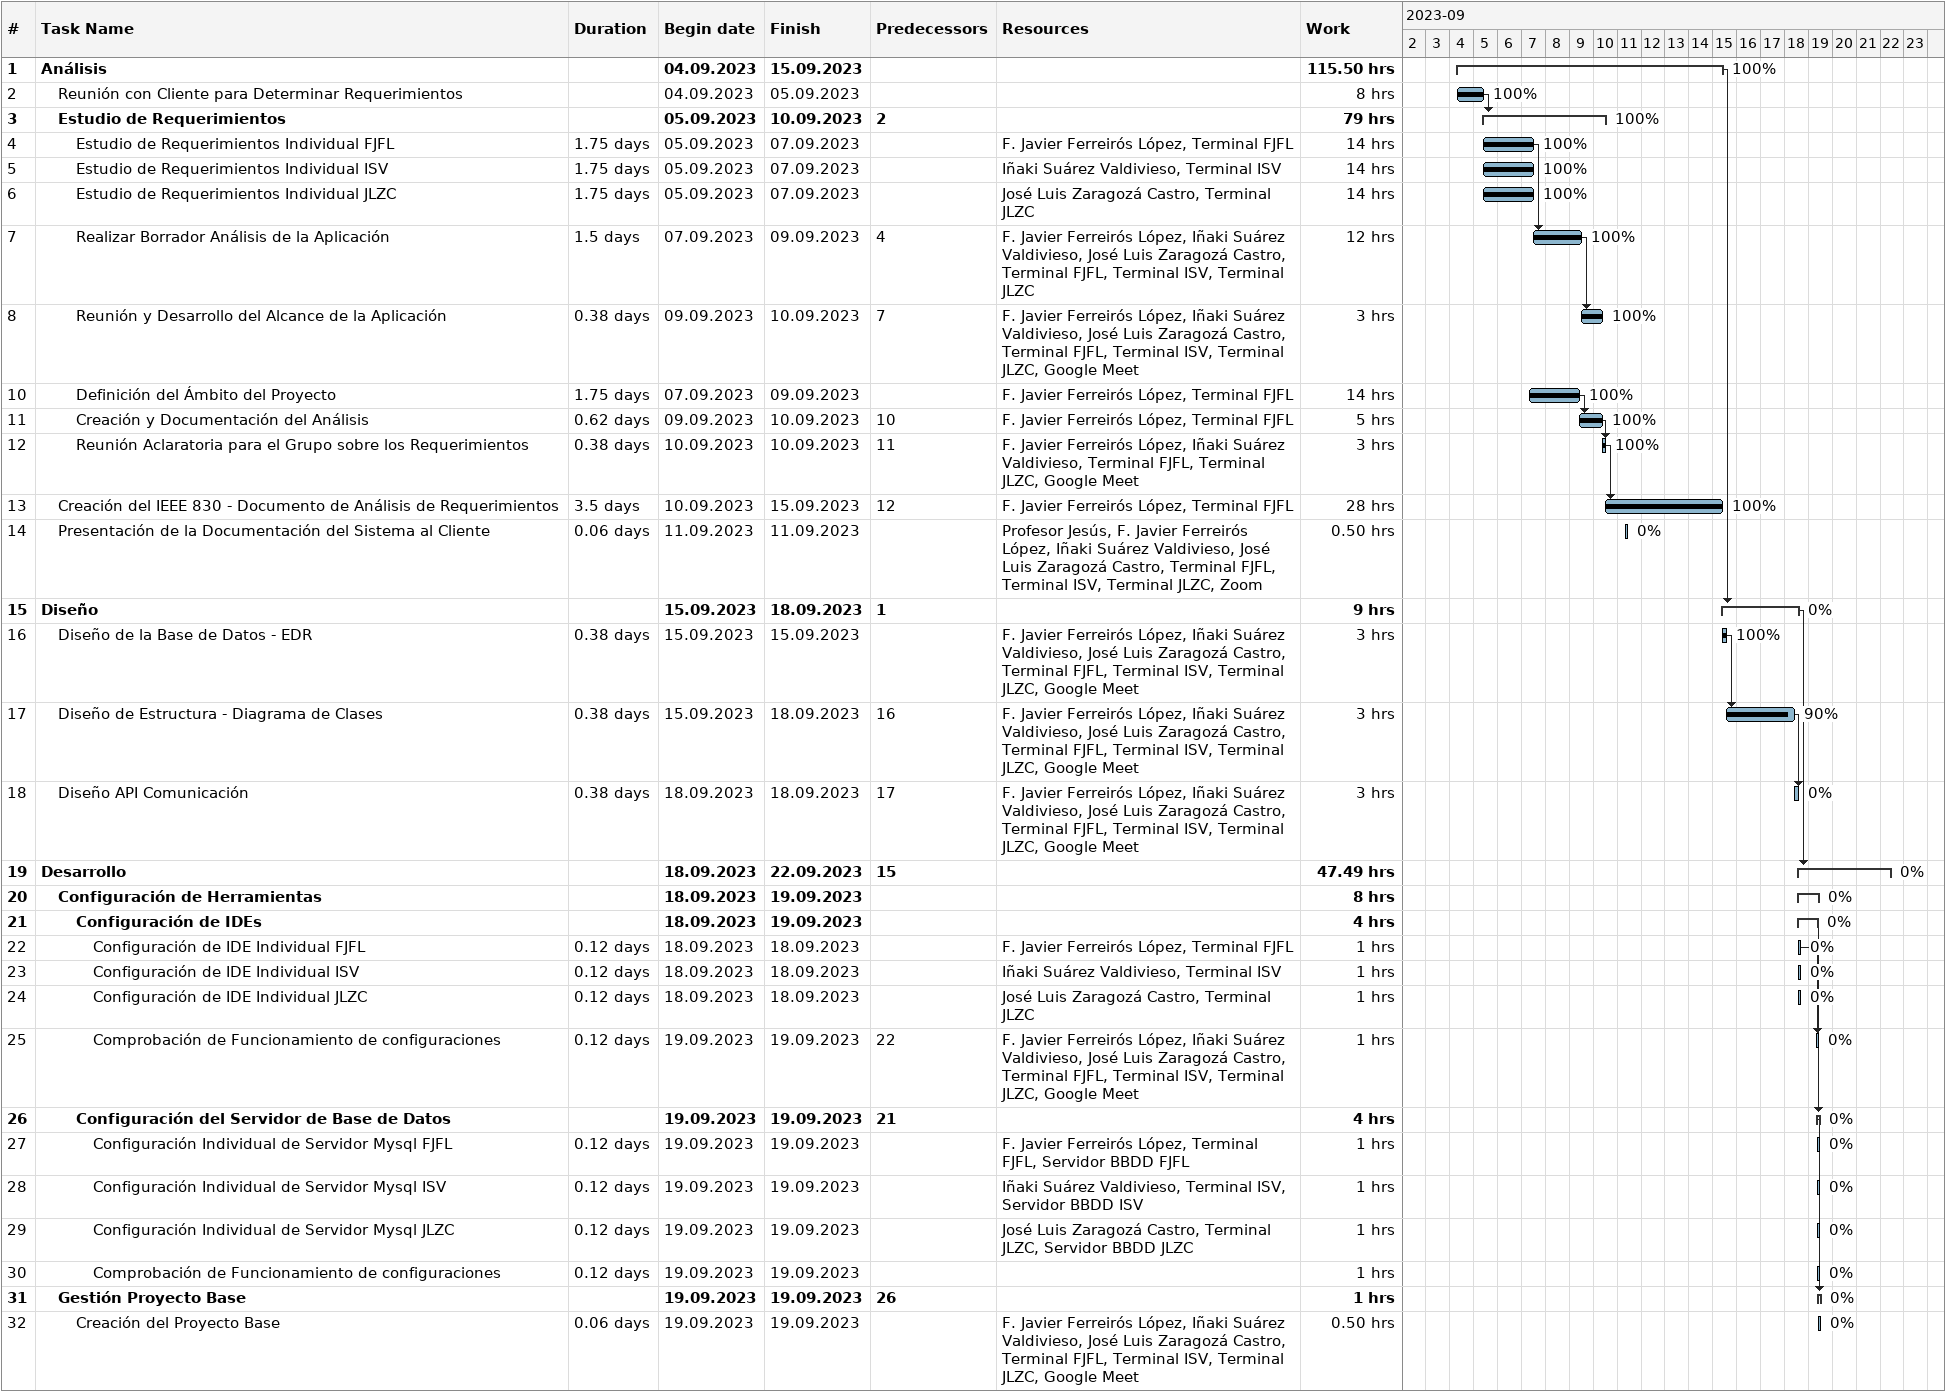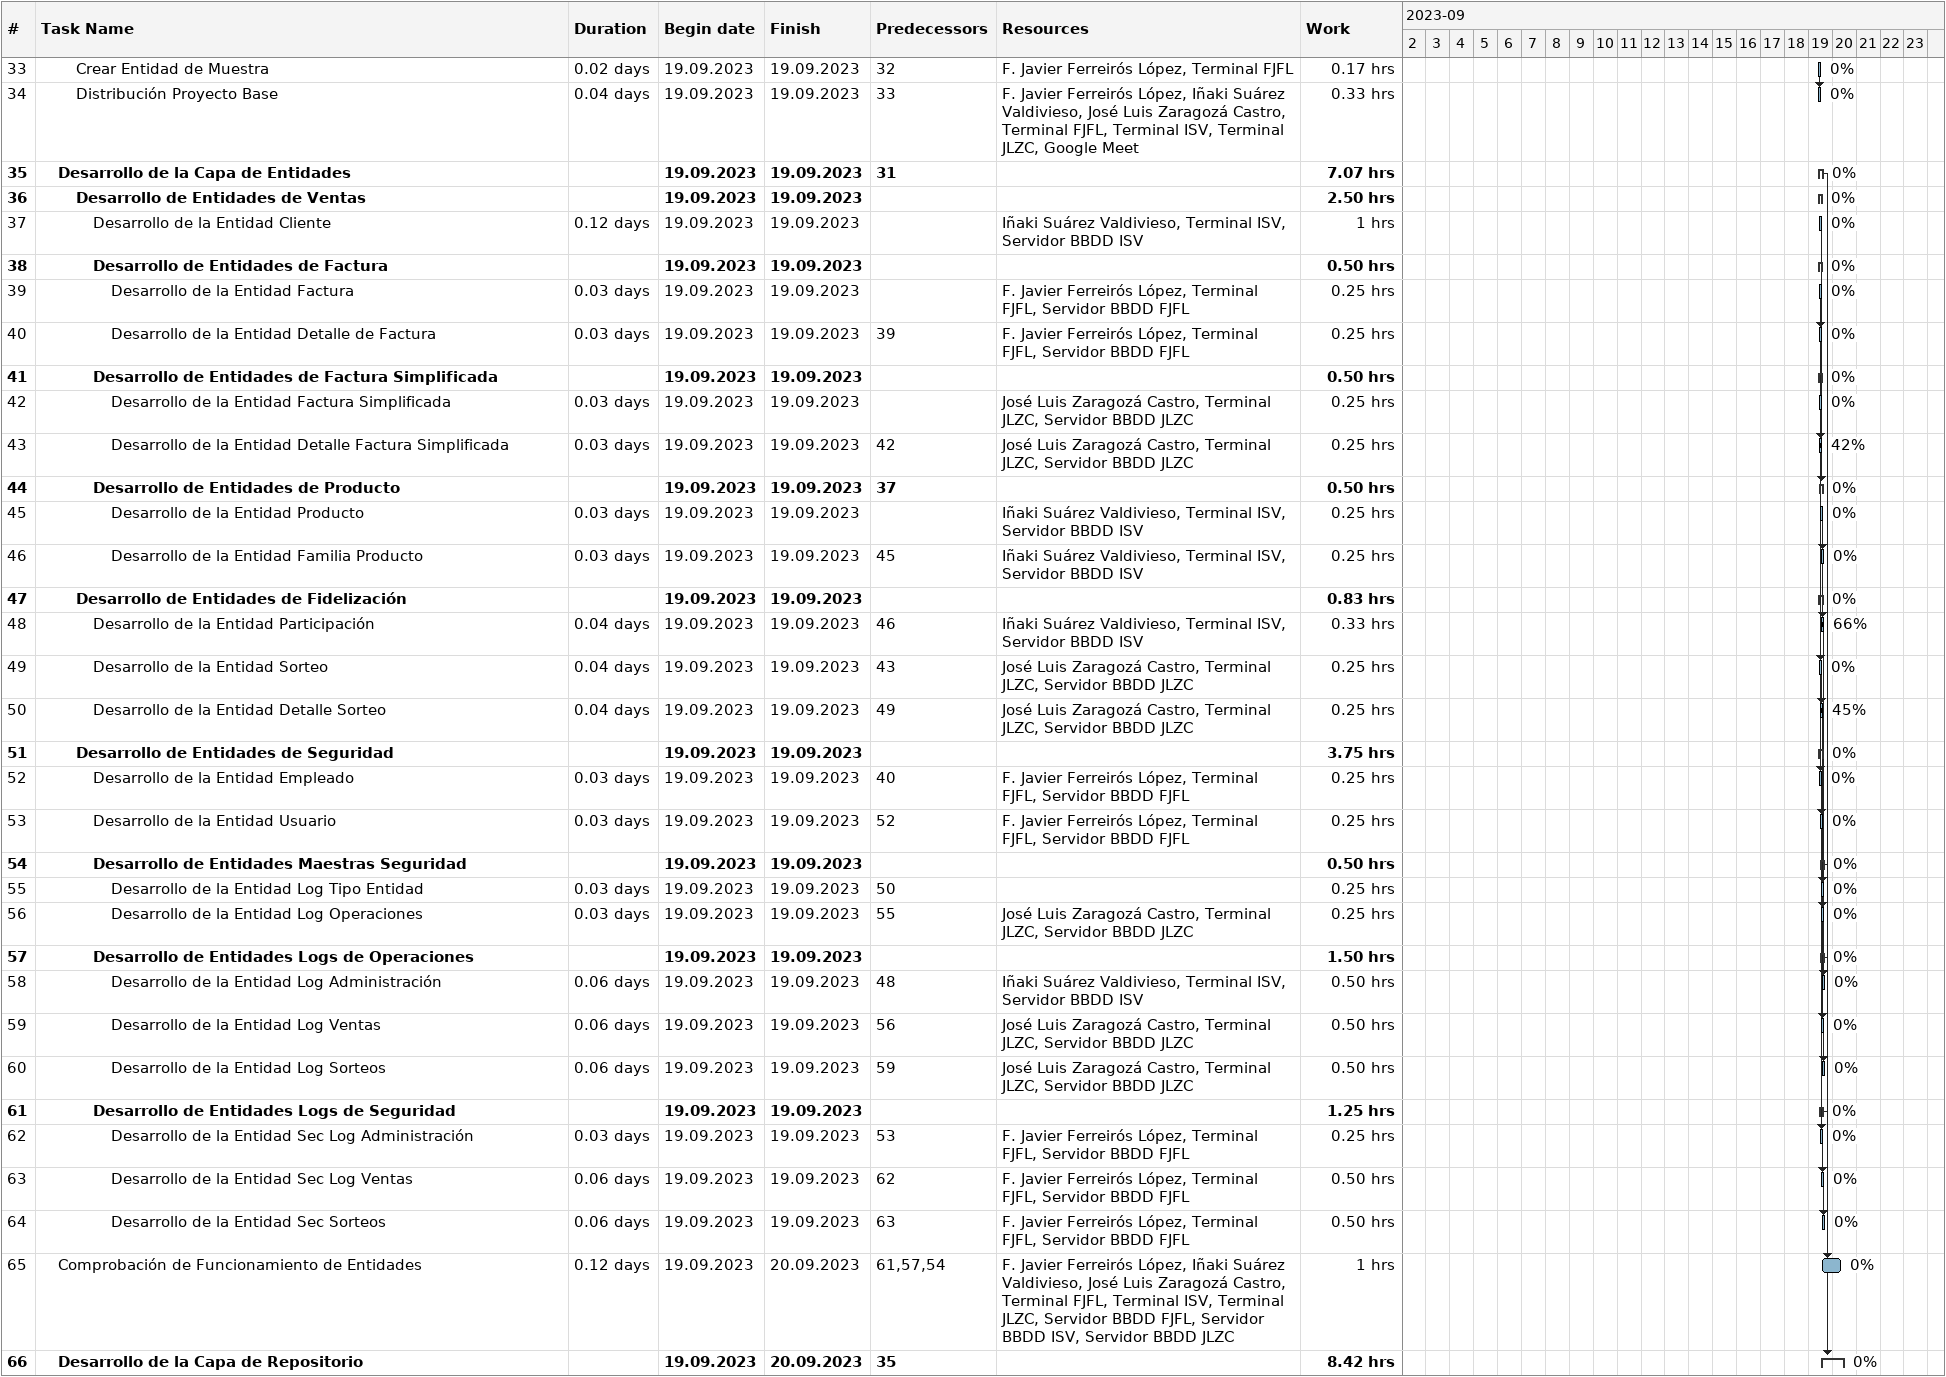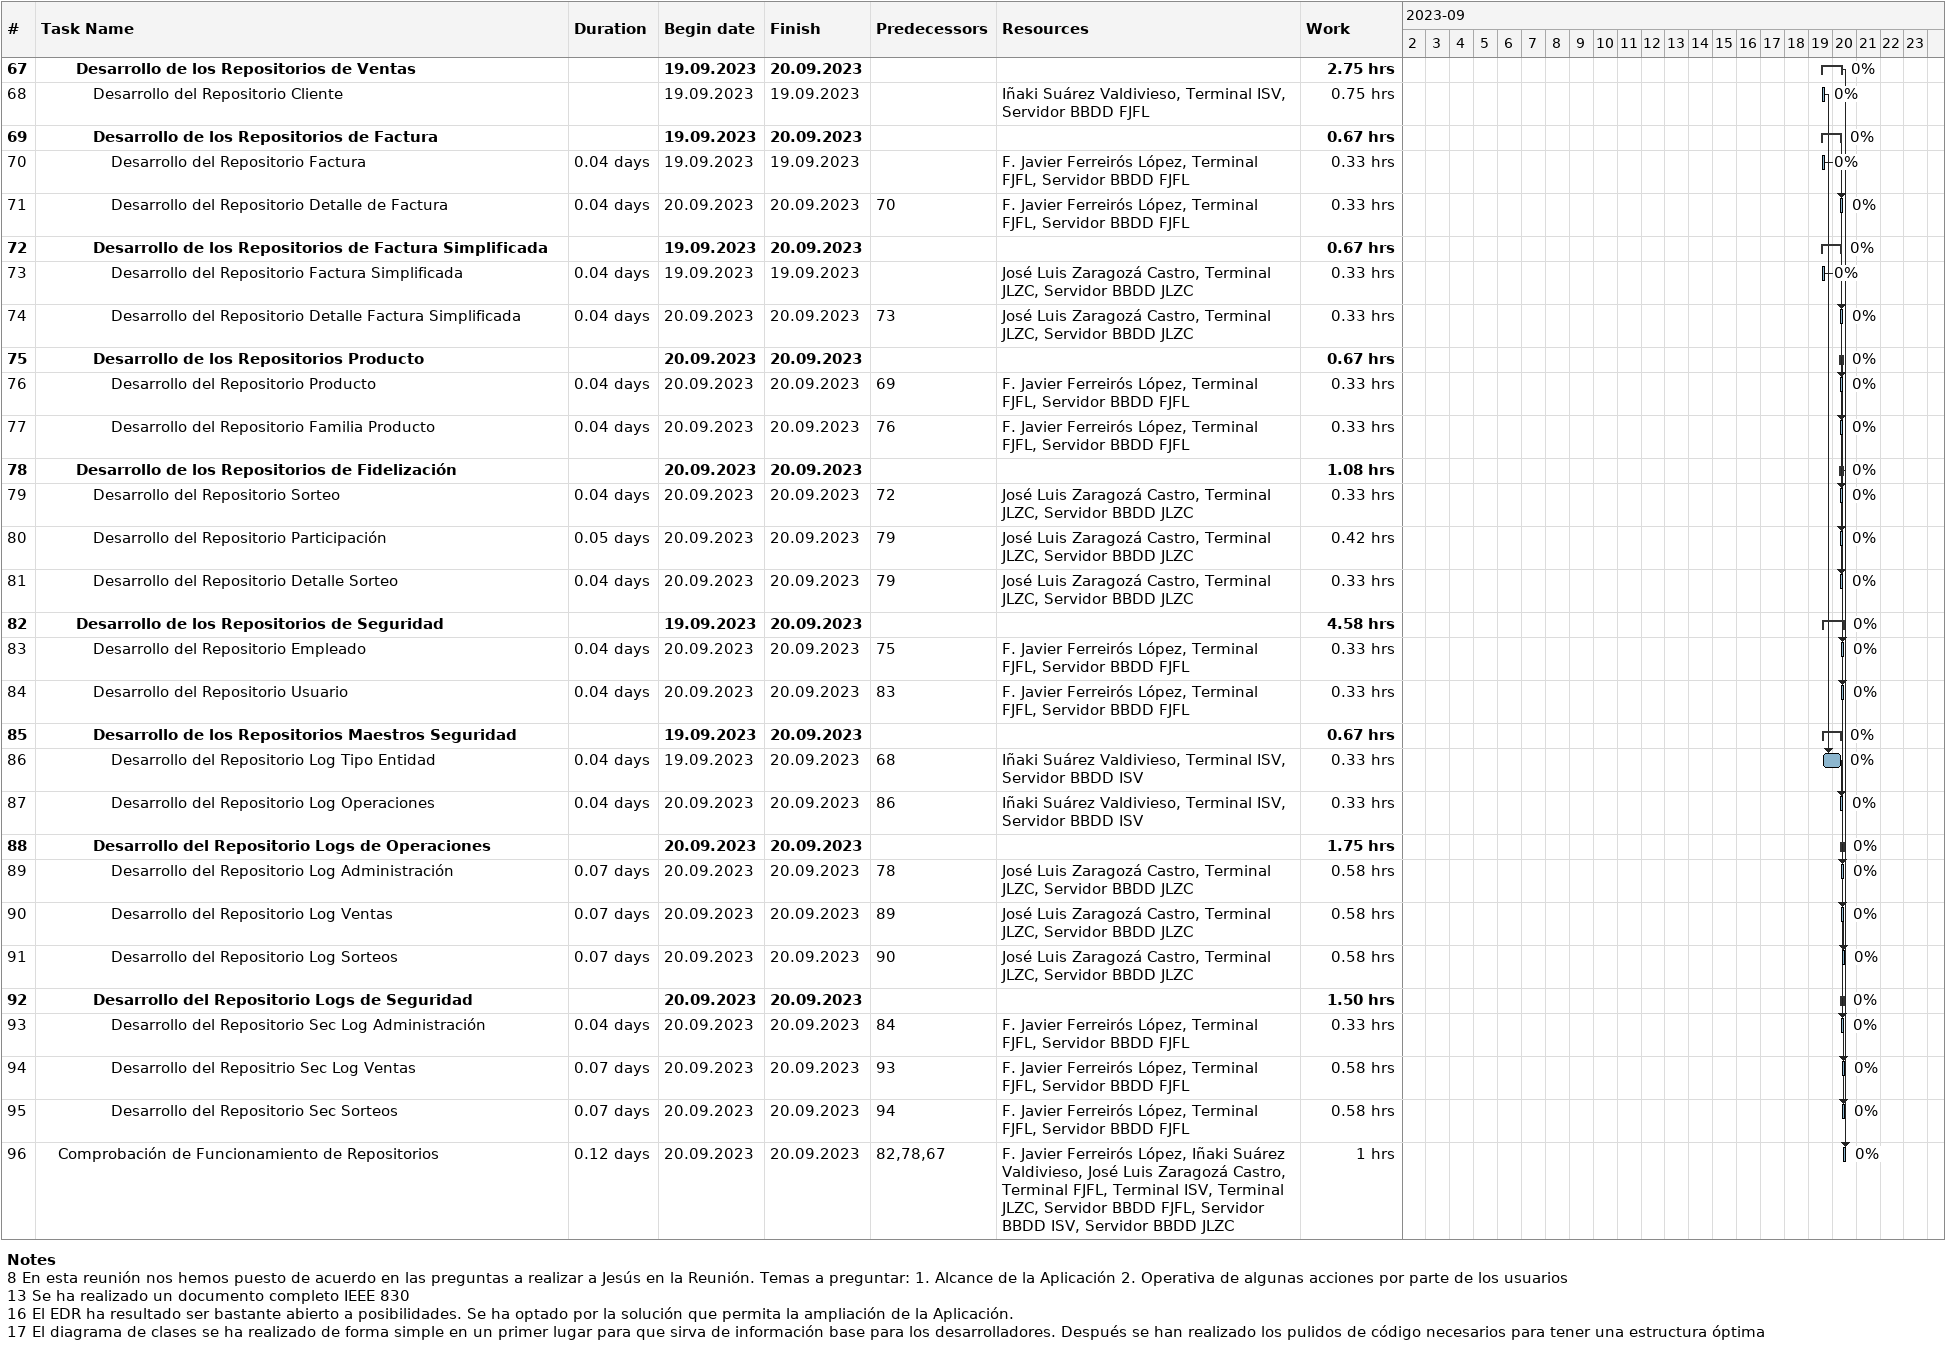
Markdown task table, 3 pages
| ID | Level | Task | Duration | Start | Finish | Predecessors | Resources | % complete | Work (h) |
|---|---|---|---|---|---|---|---|---|---|
| 1 | 1 | **Análisis** |  | 2023-09-04 | 2023-09-15 |  |  | 100 | 115.50 |
| 2 | 2 | Reunión con Cliente para Determinar Requerimientos |  | 2023-09-04 | 2023-09-05 |  |  | 100 | 8 |
| 3 | 2 | **Estudio de Requerimientos** |  | 2023-09-05 | 2023-09-10 | 2 |  | 100 | 79 |
| 4 | 3 | Estudio de Requerimientos Individual FJFL | 1.75d | 2023-09-05 | 2023-09-07 |  | F. Javier Ferreirós López, Terminal FJFL | 100 | 14 |
| 5 | 3 | Estudio de Requerimientos Individual ISV | 1.75d | 2023-09-05 | 2023-09-07 |  | Iñaki Suárez Valdivieso, Terminal ISV | 100 | 14 |
| 6 | 3 | Estudio de Requerimientos Individual JLZC | 1.75d | 2023-09-05 | 2023-09-07 |  | José Luis Zaragozá Castro, Terminal JLZC | 100 | 14 |
| 7 | 3 | Realizar Borrador Análisis de la Aplicación | 1.5d | 2023-09-07 | 2023-09-09 | 4 | F. Javier Ferreirós López, Iñaki Suárez Valdivieso, José Luis Zaragozá Castro, Terminal FJFL, Terminal ISV, Terminal JLZC | 100 | 12 |
| 8 | 3 | Reunión y Desarrollo del Alcance de la Aplicación | 0.38d | 2023-09-09 | 2023-09-10 | 7 | F. Javier Ferreirós López, Iñaki Suárez Valdivieso, José Luis Zaragozá Castro, Terminal FJFL, Terminal ISV, Terminal JLZC, Google Meet | 100 | 3 |
| 10 | 3 | Definición del Ámbito del Proyecto | 1.75d | 2023-09-07 | 2023-09-09 |  | F. Javier Ferreirós López, Terminal FJFL | 100 | 14 |
| 11 | 3 | Creación y Documentación del Análisis | 0.62d | 2023-09-09 | 2023-09-10 | 10 | F. Javier Ferreirós López, Terminal FJFL | 100 | 5 |
| 12 | 3 | Reunión Aclaratoria para el Grupo sobre los Requerimientos | 0.38d | 2023-09-10 | 2023-09-10 | 11 | F. Javier Ferreirós López, Iñaki Suárez Valdivieso, Terminal FJFL, Terminal JLZC, Google Meet | 100 | 3 |
| 13 | 2 | Creación del IEEE 830 - Documento de Análisis de Requerimientos | 3.5d | 2023-09-10 | 2023-09-15 | 12 | F. Javier Ferreirós López, Terminal FJFL | 100 | 28 |
| 14 | 2 | Presentación de la Documentación del Sistema al Cliente | 0.06d | 2023-09-11 | 2023-09-11 |  | Profesor Jesús, F. Javier Ferreirós López, Iñaki Suárez Valdivieso, José Luis Zaragozá Castro, Terminal FJFL, Terminal ISV, Terminal JLZC, Zoom | 0 | 0.50 |
| 15 | 1 | **Diseño** |  | 2023-09-15 | 2023-09-18 | 1 |  | 0 | 9 |
| 16 | 2 | Diseño de la Base de Datos - EDR | 0.38d | 2023-09-15 | 2023-09-15 |  | F. Javier Ferreirós López, Iñaki Suárez Valdivieso, José Luis Zaragozá Castro, Terminal FJFL, Terminal ISV, Terminal JLZC, Google Meet | 100 | 3 |
| 17 | 2 | Diseño de Estructura - Diagrama de Clases | 0.38d | 2023-09-15 | 2023-09-18 | 16 | F. Javier Ferreirós López, Iñaki Suárez Valdivieso, José Luis Zaragozá Castro, Terminal FJFL, Terminal ISV, Terminal JLZC, Google Meet | 90 | 3 |
| 18 | 2 | Diseño API Comunicación | 0.38d | 2023-09-18 | 2023-09-18 | 17 | F. Javier Ferreirós López, Iñaki Suárez Valdivieso, José Luis Zaragozá Castro, Terminal FJFL, Terminal ISV, Terminal JLZC, Google Meet | 0 | 3 |
| 19 | 1 | **Desarrollo** |  | 2023-09-18 | 2023-09-22 | 15 |  | 0 | 47.49 |
| 20 | 2 | **Configuración de Herramientas** |  | 2023-09-18 | 2023-09-19 |  |  | 0 | 8 |
| 21 | 3 | **Configuración de IDEs** |  | 2023-09-18 | 2023-09-19 |  |  | 0 | 4 |
| 22 | 4 | Configuración de IDE Individual FJFL | 0.12d | 2023-09-18 | 2023-09-18 |  | F. Javier Ferreirós López, Terminal FJFL | 0 | 1 |
| 23 | 4 | Configuración de IDE Individual ISV | 0.12d | 2023-09-18 | 2023-09-18 |  | Iñaki Suárez Valdivieso, Terminal ISV | 0 | 1 |
| 24 | 4 | Configuración de IDE Individual JLZC | 0.12d | 2023-09-18 | 2023-09-18 |  | José Luis Zaragozá Castro, Terminal JLZC | 0 | 1 |
| 25 | 4 | Comprobación de Funcionamiento de configuraciones | 0.12d | 2023-09-19 | 2023-09-19 | 22 | F. Javier Ferreirós López, Iñaki Suárez Valdivieso, José Luis Zaragozá Castro, Terminal FJFL, Terminal ISV, Terminal JLZC, Google Meet | 0 | 1 |
| 26 | 3 | **Configuración del Servidor de Base de Datos** |  | 2023-09-19 | 2023-09-19 | 21 |  | 0 | 4 |
| 27 | 4 | Configuración Individual de Servidor Mysql FJFL | 0.12d | 2023-09-19 | 2023-09-19 |  | F. Javier Ferreirós López, Terminal FJFL, Servidor BBDD FJFL | 0 | 1 |
| 28 | 4 | Configuración Individual de Servidor Mysql ISV | 0.12d | 2023-09-19 | 2023-09-19 |  | Iñaki Suárez Valdivieso, Terminal ISV, Servidor BBDD ISV | 0 | 1 |
| 29 | 4 | Configuración Individual de Servidor Mysql JLZC | 0.12d | 2023-09-19 | 2023-09-19 |  | José Luis Zaragozá Castro, Terminal JLZC, Servidor BBDD JLZC | 0 | 1 |
| 30 | 4 | Comprobación de Funcionamiento de configuraciones | 0.12d | 2023-09-19 | 2023-09-19 |  |  | 0 | 1 |
| 31 | 2 | **Gestión Proyecto Base** |  | 2023-09-19 | 2023-09-19 | 26 |  | 0 | 1 |
| 32 | 3 | Creación del Proyecto Base | 0.06d | 2023-09-19 | 2023-09-19 |  | F. Javier Ferreirós López, Iñaki Suárez Valdivieso, José Luis Zaragozá Castro, Terminal FJFL, Terminal ISV, Terminal JLZC, Google Meet | 0 | 0.50 |
| 33 | 3 | Crear Entidad de Muestra | 0.02d | 2023-09-19 | 2023-09-19 | 32 | F. Javier Ferreirós López, Terminal FJFL | 0 | 0.17 |
| 34 | 3 | Distribución Proyecto Base | 0.04d | 2023-09-19 | 2023-09-19 | 33 | F. Javier Ferreirós López, Iñaki Suárez Valdivieso, José Luis Zaragozá Castro, Terminal FJFL, Terminal ISV, Terminal JLZC, Google Meet | 0 | 0.33 |
| 35 | 2 | **Desarrollo de la Capa de Entidades** |  | 2023-09-19 | 2023-09-19 | 31 |  | 0 | 7.07 |
| 36 | 3 | **Desarrollo de Entidades de Ventas** |  | 2023-09-19 | 2023-09-19 |  |  | 0 | 2.50 |
| 37 | 4 | Desarrollo de la Entidad Cliente | 0.12d | 2023-09-19 | 2023-09-19 |  | Iñaki Suárez Valdivieso, Terminal ISV, Servidor BBDD ISV | 0 | 1 |
| 38 | 4 | **Desarrollo de Entidades de Factura** |  | 2023-09-19 | 2023-09-19 |  |  | 0 | 0.50 |
| 39 | 5 | Desarrollo de la Entidad Factura | 0.03d | 2023-09-19 | 2023-09-19 |  | F. Javier Ferreirós López, Terminal FJFL, Servidor BBDD FJFL | 0 | 0.25 |
| 40 | 5 | Desarrollo de la Entidad Detalle de Factura | 0.03d | 2023-09-19 | 2023-09-19 | 39 | F. Javier Ferreirós López, Terminal FJFL, Servidor BBDD FJFL | 0 | 0.25 |
| 41 | 4 | **Desarrollo de Entidades de Factura Simplificada** |  | 2023-09-19 | 2023-09-19 |  |  | 0 | 0.50 |
| 42 | 5 | Desarrollo de la Entidad Factura Simplificada | 0.03d | 2023-09-19 | 2023-09-19 |  | José Luis Zaragozá Castro, Terminal JLZC, Servidor BBDD JLZC | 0 | 0.25 |
| 43 | 5 | Desarrollo de la Entidad Detalle Factura Simplificada | 0.03d | 2023-09-19 | 2023-09-19 | 42 | José Luis Zaragozá Castro, Terminal JLZC, Servidor BBDD JLZC | 42 | 0.25 |
| 44 | 4 | **Desarrollo de Entidades de Producto** |  | 2023-09-19 | 2023-09-19 | 37 |  | 0 | 0.50 |
| 45 | 5 | Desarrollo de la Entidad Producto | 0.03d | 2023-09-19 | 2023-09-19 |  | Iñaki Suárez Valdivieso, Terminal ISV, Servidor BBDD ISV | 0 | 0.25 |
| 46 | 5 | Desarrollo de la Entidad Familia Producto | 0.03d | 2023-09-19 | 2023-09-19 | 45 | Iñaki Suárez Valdivieso, Terminal ISV, Servidor BBDD ISV | 0 | 0.25 |
| 47 | 3 | **Desarrollo de Entidades de Fidelización** |  | 2023-09-19 | 2023-09-19 |  |  | 0 | 0.83 |
| 48 | 4 | Desarrollo de la Entidad Participación | 0.04d | 2023-09-19 | 2023-09-19 | 46 | Iñaki Suárez Valdivieso, Terminal ISV, Servidor BBDD ISV | 66 | 0.33 |
| 49 | 4 | Desarrollo de la Entidad Sorteo | 0.04d | 2023-09-19 | 2023-09-19 | 43 | José Luis Zaragozá Castro, Terminal JLZC, Servidor BBDD JLZC | 0 | 0.25 |
| 50 | 4 | Desarrollo de la Entidad Detalle Sorteo | 0.04d | 2023-09-19 | 2023-09-19 | 49 | José Luis Zaragozá Castro, Terminal JLZC, Servidor BBDD JLZC | 45 | 0.25 |
| 51 | 3 | **Desarrollo de Entidades de Seguridad** |  | 2023-09-19 | 2023-09-19 |  |  | 0 | 3.75 |
| 52 | 4 | Desarrollo de la Entidad Empleado | 0.03d | 2023-09-19 | 2023-09-19 | 40 | F. Javier Ferreirós López, Terminal FJFL, Servidor BBDD FJFL | 0 | 0.25 |
| 53 | 4 | Desarrollo de la Entidad Usuario | 0.03d | 2023-09-19 | 2023-09-19 | 52 | F. Javier Ferreirós López, Terminal FJFL, Servidor BBDD FJFL | 0 | 0.25 |
| 54 | 4 | **Desarrollo de Entidades Maestras Seguridad** |  | 2023-09-19 | 2023-09-19 |  |  | 0 | 0.50 |
| 55 | 5 | Desarrollo de la Entidad Log Tipo Entidad | 0.03d | 2023-09-19 | 2023-09-19 | 50 |  | 0 | 0.25 |
| 56 | 5 | Desarrollo de la Entidad Log Operaciones | 0.03d | 2023-09-19 | 2023-09-19 | 55 | José Luis Zaragozá Castro, Terminal JLZC, Servidor BBDD JLZC | 0 | 0.25 |
| 57 | 4 | **Desarrollo de Entidades Logs de Operaciones** |  | 2023-09-19 | 2023-09-19 |  |  | 0 | 1.50 |
| 58 | 5 | Desarrollo de la Entidad Log Administración | 0.06d | 2023-09-19 | 2023-09-19 | 48 | Iñaki Suárez Valdivieso, Terminal ISV, Servidor BBDD ISV | 0 | 0.50 |
| 59 | 5 | Desarrollo de la Entidad Log Ventas | 0.06d | 2023-09-19 | 2023-09-19 | 56 | José Luis Zaragozá Castro, Terminal JLZC, Servidor BBDD JLZC | 0 | 0.50 |
| 60 | 5 | Desarrollo de la Entidad Log Sorteos | 0.06d | 2023-09-19 | 2023-09-19 | 59 | José Luis Zaragozá Castro, Terminal JLZC, Servidor BBDD JLZC | 0 | 0.50 |
| 61 | 4 | **Desarrollo de Entidades Logs de Seguridad** |  | 2023-09-19 | 2023-09-19 |  |  | 0 | 1.25 |
| 62 | 5 | Desarrollo de la Entidad Sec Log Administración | 0.03d | 2023-09-19 | 2023-09-19 | 53 | F. Javier Ferreirós López, Terminal FJFL, Servidor BBDD FJFL | 0 | 0.25 |
| 63 | 5 | Desarrollo de la Entidad Sec Log Ventas | 0.06d | 2023-09-19 | 2023-09-19 | 62 | F. Javier Ferreirós López, Terminal FJFL, Servidor BBDD FJFL | 0 | 0.50 |
| 64 | 5 | Desarrollo de la Entidad Sec Sorteos | 0.06d | 2023-09-19 | 2023-09-19 | 63 | F. Javier Ferreirós López, Terminal FJFL, Servidor BBDD FJFL | 0 | 0.50 |
| 65 | 2 | Comprobación de Funcionamiento de Entidades | 0.12d | 2023-09-19 | 2023-09-20 | 61, 57, 54 | F. Javier Ferreirós López, Iñaki Suárez Valdivieso, José Luis Zaragozá Castro, Terminal FJFL, Terminal ISV, Terminal JLZC, Servidor BBDD FJFL, Servidor BBDD ISV, Servidor BBDD JLZC | 0 | 1 |
| 66 | 2 | **Desarrollo de la Capa de Repositorio** |  | 2023-09-19 | 2023-09-20 | 35 |  | 0 | 8.42 |
| 67 | 3 | **Desarrollo de los Repositorios de Ventas** |  | 2023-09-19 | 2023-09-20 |  |  | 0 | 2.75 |
| 68 | 4 | Desarrollo del Repositorio Cliente |  | 2023-09-19 | 2023-09-19 |  | Iñaki Suárez Valdivieso, Terminal ISV, Servidor BBDD FJFL | 0 | 0.75 |
| 69 | 4 | **Desarrollo de los Repositorios de Factura** |  | 2023-09-19 | 2023-09-20 |  |  | 0 | 0.67 |
| 70 | 5 | Desarrollo del Repositorio Factura | 0.04d | 2023-09-19 | 2023-09-19 |  | F. Javier Ferreirós López, Terminal FJFL, Servidor BBDD FJFL | 0 | 0.33 |
| 71 | 5 | Desarrollo del Repositorio Detalle de Factura | 0.04d | 2023-09-20 | 2023-09-20 | 70 | F. Javier Ferreirós López, Terminal FJFL, Servidor BBDD FJFL | 0 | 0.33 |
| 72 | 4 | **Desarrollo de los Repositorios de Factura Simplificada** |  | 2023-09-19 | 2023-09-20 |  |  | 0 | 0.67 |
| 73 | 5 | Desarrollo del Repositorio Factura Simplificada | 0.04d | 2023-09-19 | 2023-09-19 |  | José Luis Zaragozá Castro, Terminal JLZC, Servidor BBDD JLZC | 0 | 0.33 |
| 74 | 5 | Desarrollo del Repositorio Detalle Factura Simplificada | 0.04d | 2023-09-20 | 2023-09-20 | 73 | José Luis Zaragozá Castro, Terminal JLZC, Servidor BBDD JLZC | 0 | 0.33 |
| 75 | 4 | **Desarrollo de los Repositorios Producto** |  | 2023-09-20 | 2023-09-20 |  |  | 0 | 0.67 |
| 76 | 5 | Desarrollo del Repositorio Producto | 0.04d | 2023-09-20 | 2023-09-20 | 69 | F. Javier Ferreirós López, Terminal FJFL, Servidor BBDD FJFL | 0 | 0.33 |
| 77 | 5 | Desarrollo del Repositorio Familia Producto | 0.04d | 2023-09-20 | 2023-09-20 | 76 | F. Javier Ferreirós López, Terminal FJFL, Servidor BBDD FJFL | 0 | 0.33 |
| 78 | 3 | **Desarrollo de los Repositorios de Fidelización** |  | 2023-09-20 | 2023-09-20 |  |  | 0 | 1.08 |
| 79 | 4 | Desarrollo del Repositorio Sorteo | 0.04d | 2023-09-20 | 2023-09-20 | 72 | José Luis Zaragozá Castro, Terminal JLZC, Servidor BBDD JLZC | 0 | 0.33 |
| 80 | 4 | Desarrollo del Repositorio Participación | 0.05d | 2023-09-20 | 2023-09-20 | 79 | José Luis Zaragozá Castro, Terminal JLZC, Servidor BBDD JLZC | 0 | 0.42 |
| 81 | 4 | Desarrollo del Repositorio Detalle Sorteo | 0.04d | 2023-09-20 | 2023-09-20 | 79 | José Luis Zaragozá Castro, Terminal JLZC, Servidor BBDD JLZC | 0 | 0.33 |
| 82 | 3 | **Desarrollo de los Repositorios de Seguridad** |  | 2023-09-19 | 2023-09-20 |  |  | 0 | 4.58 |
| 83 | 4 | Desarrollo del Repositorio Empleado | 0.04d | 2023-09-20 | 2023-09-20 | 75 | F. Javier Ferreirós López, Terminal FJFL, Servidor BBDD FJFL | 0 | 0.33 |
| 84 | 4 | Desarrollo del Repositorio Usuario | 0.04d | 2023-09-20 | 2023-09-20 | 83 | F. Javier Ferreirós López, Terminal FJFL, Servidor BBDD FJFL | 0 | 0.33 |
| 85 | 4 | **Desarrollo de los Repositorios Maestros Seguridad** |  | 2023-09-19 | 2023-09-20 |  |  | 0 | 0.67 |
| 86 | 5 | Desarrollo del Repositorio Log Tipo Entidad | 0.04d | 2023-09-19 | 2023-09-20 | 68 | Iñaki Suárez Valdivieso, Terminal ISV, Servidor BBDD ISV | 0 | 0.33 |
| 87 | 5 | Desarrollo del Repositorio Log Operaciones | 0.04d | 2023-09-20 | 2023-09-20 | 86 | Iñaki Suárez Valdivieso, Terminal ISV, Servidor BBDD ISV | 0 | 0.33 |
| 88 | 4 | **Desarrollo del Repositorio Logs de Operaciones** |  | 2023-09-20 | 2023-09-20 |  |  | 0 | 1.75 |
| 89 | 5 | Desarrollo del Repositorio Log Administración | 0.07d | 2023-09-20 | 2023-09-20 | 78 | José Luis Zaragozá Castro, Terminal JLZC, Servidor BBDD JLZC | 0 | 0.58 |
| 90 | 5 | Desarrollo del Repositorio Log Ventas | 0.07d | 2023-09-20 | 2023-09-20 | 89 | José Luis Zaragozá Castro, Terminal JLZC, Servidor BBDD JLZC | 0 | 0.58 |
| 91 | 5 | Desarrollo del Repositorio Log Sorteos | 0.07d | 2023-09-20 | 2023-09-20 | 90 | José Luis Zaragozá Castro, Terminal JLZC, Servidor BBDD JLZC | 0 | 0.58 |
| 92 | 4 | **Desarrollo del Repositorio Logs de Seguridad** |  | 2023-09-20 | 2023-09-20 |  |  | 0 | 1.50 |
| 93 | 5 | Desarrollo del Repositorio Sec Log Administración | 0.04d | 2023-09-20 | 2023-09-20 | 84 | F. Javier Ferreirós López, Terminal FJFL, Servidor BBDD FJFL | 0 | 0.33 |
| 94 | 5 | Desarrollo del Repositrio Sec Log Ventas | 0.07d | 2023-09-20 | 2023-09-20 | 93 | F. Javier Ferreirós López, Terminal FJFL, Servidor BBDD FJFL | 0 | 0.58 |
| 95 | 5 | Desarrollo del Repositorio Sec Sorteos | 0.07d | 2023-09-20 | 2023-09-20 | 94 | F. Javier Ferreirós López, Terminal FJFL, Servidor BBDD FJFL | 0 | 0.58 |
| 96 | 2 | Comprobación de Funcionamiento de Repositorios | 0.12d | 2023-09-20 | 2023-09-20 | 82, 78, 67 | F. Javier Ferreirós López, Iñaki Suárez Valdivieso, José Luis Zaragozá Castro, Terminal FJFL, Terminal ISV, Terminal JLZC, Servidor BBDD FJFL, Servidor BBDD ISV, Servidor BBDD JLZC | 0 | 1 |

Notes
- 8: En esta reunión nos hemos puesto de acuerdo en las preguntas a realizar a Jesús en la Reunión. Temas a preguntar: 1. Alcance de la Aplicación 2. Operativa de algunas acciones por parte de los usuarios
- 13: Se ha realizado un documento completo IEEE 830
- 16: El EDR ha resultado ser bastante abierto a posibilidades. Se ha optado por la solución que permita la ampliación de la Aplicación.
- 17: El diagrama de clases se ha realizado de forma simple en un primer lugar para que sirva de información base para los desarrolladores. Después se han realizado los pulidos de código necesarios para tener una estructura óptima
